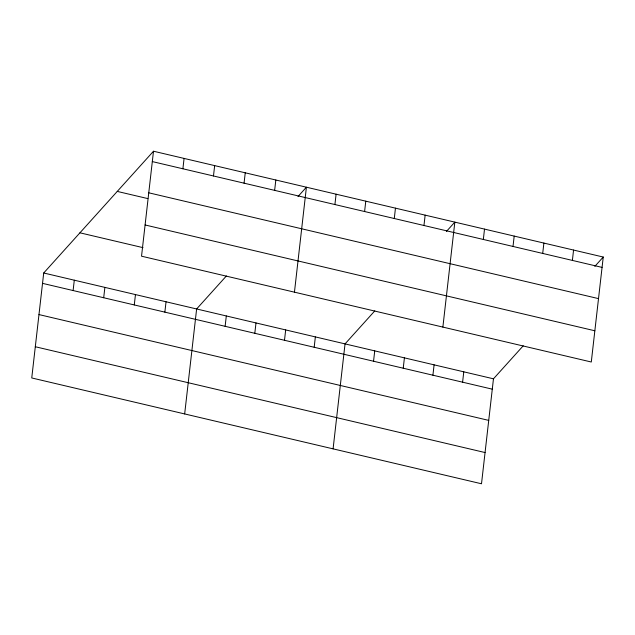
<?xml version="1.0" encoding="UTF-8"?>
<svg xmlns="http://www.w3.org/2000/svg" width="635" height="635" viewBox="0 0 635 635"><rect width="100%" height="100%" fill="white"/><g stroke="black" fill="none" stroke-linecap="round" stroke-linejoin="round"><path stroke-width="0.95" d="M153.495 151.225L141.534 256.191L591.288 362.006L603.25 257.04L153.495 151.225L43.712 272.994L31.75 377.96L481.505 483.775L493.466 378.809L523.224 345.805M73.112 290.544L74.295 280.194M103.695 297.744L104.878 287.385M134.279 304.935L135.461 294.584M164.862 312.134L166.045 301.776M182.896 168.775L184.079 158.425M184.666 413.933L196.628 308.975L226.385 275.963M213.479 175.974L214.662 165.616M225.131 326.311L226.306 315.96M244.062 183.166L245.245 172.815M254.81 333.296L255.992 322.937M274.645 190.365L275.828 180.007M284.496 340.281L285.679 329.922M294.449 292.163L306.411 187.206L298.005 196.532M314.182 347.266L315.357 336.907M334.915 204.541L336.098 194.191M333.089 448.858L345.043 343.892L374.801 310.88M364.601 211.526L365.776 201.168M373.547 361.228L374.729 350.877M394.287 218.511L395.462 208.153M403.233 368.213L404.416 357.862M423.966 225.496L425.148 215.138M432.919 375.198L434.094 364.839M442.873 327.088L454.835 222.123L446.421 231.45M462.597 382.183L463.78 371.824M483.338 239.458L484.513 229.108M513.017 246.444L514.199 236.093M542.703 253.428L543.885 243.07M572.389 260.413L573.564 250.055M594.836 266.367L603.25 257.04M152.313 161.584L602.067 267.398M148.757 192.802L598.511 298.617M117.269 191.413L147.852 198.604M145.097 224.973L594.852 330.779M79.939 232.815L143.018 247.65M43.712 272.994L493.466 378.809M42.529 283.353L492.284 389.168M38.973 314.571L488.728 420.386M35.306 346.742L485.061 452.549"/></g></svg>
